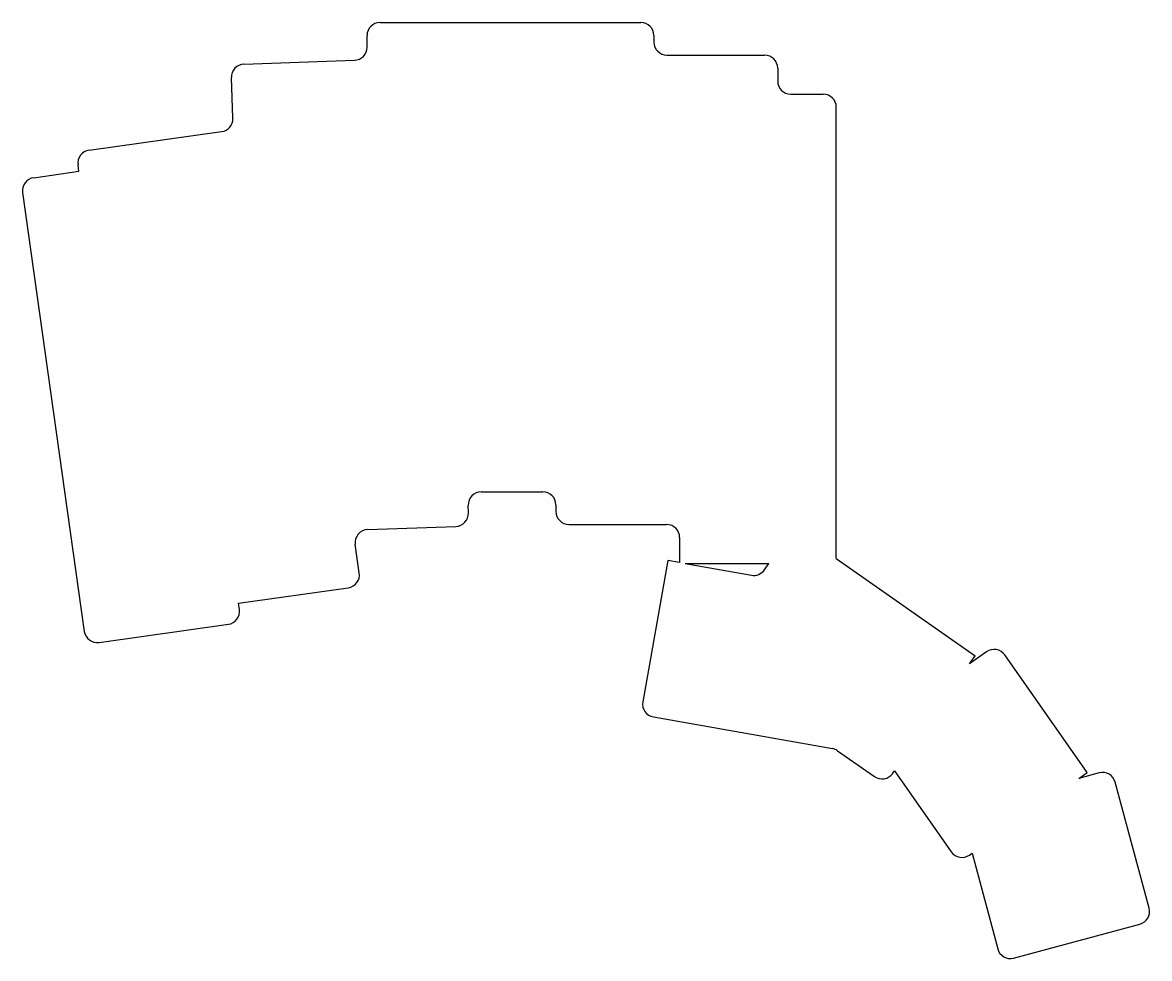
# Model space of a CAD drawing. Header units: millimetres. Extents: x -20 to 153, y -63 to 81.
import ezdxf

# ---------------------------------------------------------------- set-up
doc = ezdxf.new("R2010")
doc.units = ezdxf.units.MM

msp = doc.modelspace()

# ---------------------------------------------------------------- linework, layer by layer
for p, q in [((34.71, 80.88), (74.76, 80.88)), ((32.71, 77.08), (32.71, 78.88)), ((76.76, 78.88), (76.76, 77.88)), ((13.82, 74.49), (30.78, 75.08)), ((78.76, 75.88), (93.76, 75.88)), ((95.76, 73.88), (95.76, 71.88)), ((12.11, 66.19), (11.89, 72.42)), ((97.76, 69.88), (102.76, 69.88)), ((104.76, -1.41), (104.76, 67.88)), ((-9.96, 61.28), (10.39, 64.14)), ((-11.52, 58.04), (-11.66, 59.03)), ((-18.45, 57.06), (-11.52, 58.04)), ((-20.16, 54.8), (-10.69, -12.59)), ((50.25, 8.83), (59.71, 8.83)), ((48.29, 5.6), (48.25, 6.76)), ((61.71, 6.83), (61.71, 5.83)), ((32.82, 3.06), (46.36, 3.53)), ((63.71, 3.83), (78.71, 3.83)), ((80.71, 1.83), (80.71, -2.02)), ((31.53, -3.62), (30.91, 0.78)), ((78.88, -1.7), (75.05, -23.41)), ((80.71, -2.02), (78.88, -1.7)), ((104.76, -1.41), (126.06, -16.32)), ((81.55, -2.17), (94.4, -2.17)), ((81.55, -2.17), (91.74, -3.97)), ((93.72, -3.14), (94.4, -2.17)), ((12.99, -8.25), (29.82, -5.88)), ((13.13, -9.24), (12.99, -8.25)), ((-8.43, -14.29), (11.43, -11.5)), ((127.83, -15.72), (125.19, -17.57)), ((125.19, -17.57), (126.06, -16.32)), ((143.26, -34.27), (130.62, -16.21)), ((76.67, -25.73), (104.16, -30.58)), ((104.96, -30.91), (110.63, -34.88)), ((113.41, -34.38), (113.7, -33.98)), ((113.7, -33.98), (122.42, -46.43)), ((142.01, -35.15), (143.26, -34.27)), ((145.13, -34.31), (142.01, -35.15)), ((152.77, -55.09), (147.58, -35.73)), ((125.2, -46.92), (125.61, -46.64)), ((125.61, -46.64), (129.54, -61.32)), ((131.99, -62.73), (151.36, -57.54))]:
    msp.add_line(p, q)
for centre, start, end in [((34.71, 78.88), 90, 180), ((74.76, 78.88), 0, 90), ((78.76, 77.88), 180, 270), ((30.71, 77.08), 272, 0), ((13.89, 72.49), 92, 182), ((93.76, 73.88), 0, 90), ((97.76, 71.88), 180, 270), ((102.76, 67.88), 0, 90), ((10.11, 66.12), 278, 2), ((-9.68, 59.3), 98, 188), ((-18.18, 55.08), 98, 188), ((50.25, 6.83), 90, 182), ((59.71, 6.83), 0, 90), ((46.29, 5.53), 272, 2), ((63.71, 5.83), 180, 270), ((78.71, 1.83), 0, 90), ((32.89, 1.06), 92, 188), ((92.08, -2), 260, 325), ((29.55, -3.9), 278, 8), ((11.15, -9.52), 278, 8), ((-8.71, -12.31), 188, 278), ((128.98, -17.36), 35, 125), ((77.02, -23.76), 170, 260), ((103.82, -32.55), 55, 80), ((111.78, -33.24), 235, 325), ((145.65, -36.24), 15, 105), ((124.05, -45.28), 215, 305), ((150.84, -55.61), 285, 15), ((131.47, -60.8), 195, 285)]:
    msp.add_arc(centre, 2, start, end)

doc.saveas('drawing.dxf')
